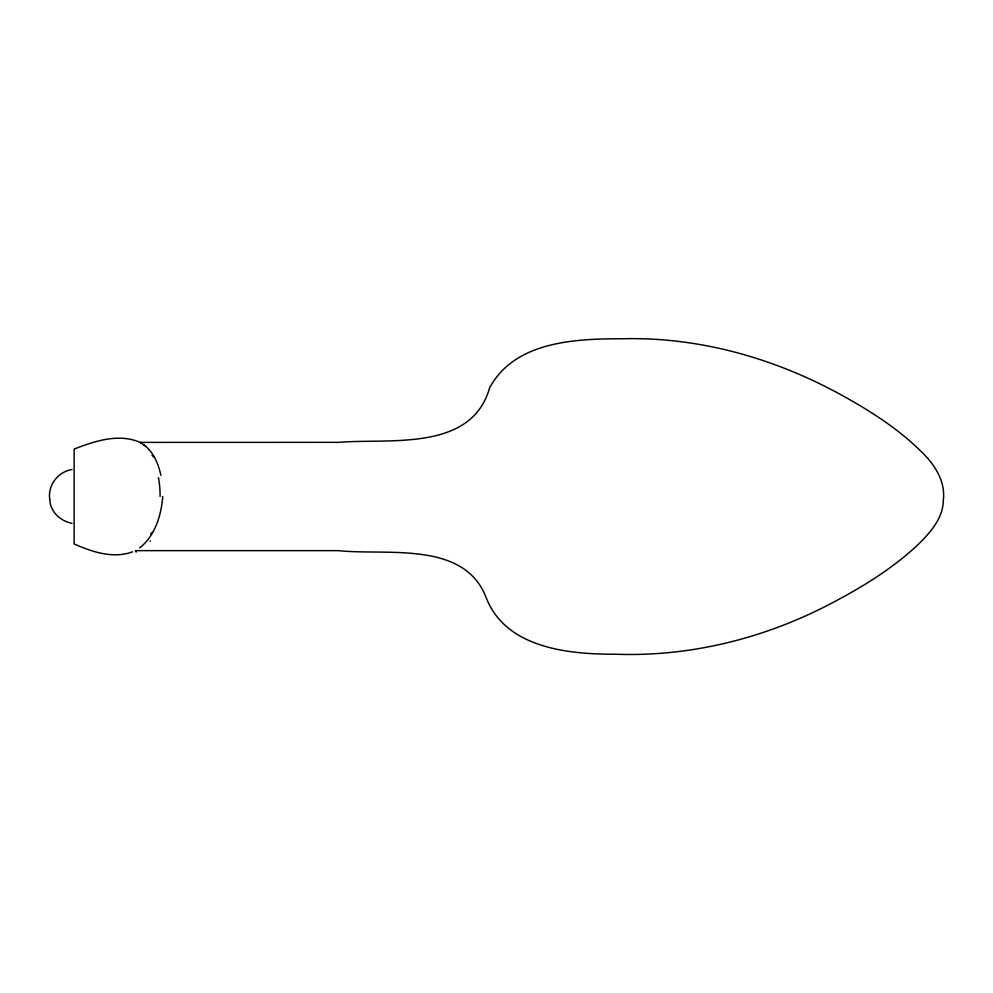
<?xml version="1.0" encoding="UTF-8"?>
<svg xmlns="http://www.w3.org/2000/svg" width="993" height="993" viewBox="0 0 993 993"><rect width="100%" height="100%" fill="white"/><g stroke="black" fill="none" stroke-linecap="round" stroke-linejoin="round"><path stroke-width="1.49" d="M162.728 496.5C161.288 515.355 155.094 535.81 139.653 547.9M132.64 551.823C113.252 558.985 92.051 551.947 74.127 543.916L74.127 449.084C94.298 441.264 117.968 433.233 139.194 442.009M72.005 469.503C58.053 471.812 47.54 485.167 49.762 499.355M141.875 443.511L140.001 442.394L338.812 442.344C389.157 438.149 471.179 452.2 489.574 388.002C514.498 341.282 575.319 338.725 622.239 338.774C697.731 336.726 772.517 357.641 838.626 393.476C868.664 409.873 898.119 428.368 922.398 452.721C935.145 465.183 945.758 481.94 943.3 500.534C943.077 517.986 930.714 532.025 919.034 543.655C893.377 568.058 862.917 586.776 831.687 603.161C765.454 638.102 690.669 656.944 615.648 654.226C568.344 654.313 505.698 648.28 486.074 597.438C464.041 540.254 386.265 555.757 338.812 550.656L135.333 550.643M72.005 523.348C60.449 521.089 50.035 511.656 49.762 499.367M139.951 442.369L140.907 442.903M141.664 443.374L142.595 443.983M143.575 444.665C153.456 451.852 158.47 463.805 160.891 475.424M143.637 444.703L145.512 446.18M152.016 455.415A47.565 3.649 43.8 0 1 153.679 456.842M158.458 477.695A47.453 21.337 -89.8 0 1 160.096 496.463M136.128 552.17A48.434 7.137 -51.8 0 1 136.19 550.817M150.104 541.197A30.646 1.291 -38.2 0 1 150.415 540.937M152.45 532.322A48.434 3.488 -42.5 0 1 150.626 533.874"/></g></svg>
